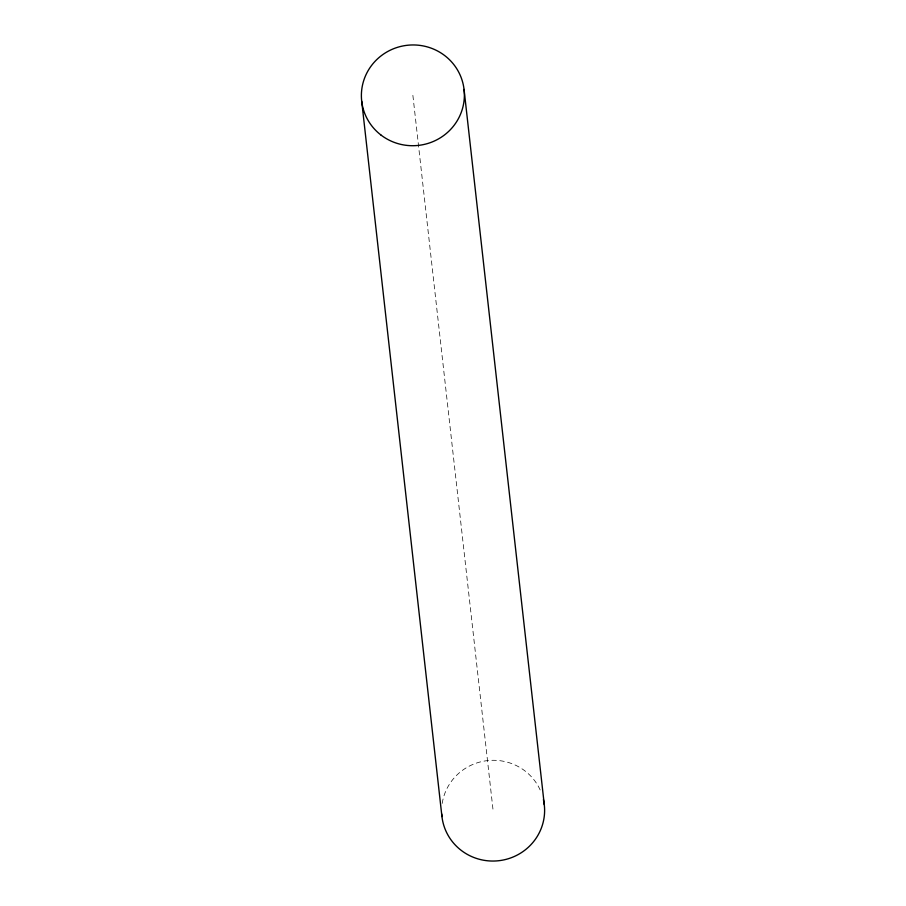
<?xml version="1.0" encoding="UTF-8"?>
<svg xmlns="http://www.w3.org/2000/svg" width="906" height="906" viewBox="0 0 906 906"><rect width="100%" height="100%" fill="white"/><g stroke="black" fill="none" stroke-linecap="round" stroke-linejoin="round"><path stroke-width="0.68" stroke-dasharray="4.53 3.4" d="M412.876 95.334L493.124 810.666M442.196 803.429A51.506 50.362 -6.4 0 1 487.326 760.632A51.506 50.362 -6.4 0 1 541.041 792.003"/><path stroke-width="1.36" d="M464.053 89.411L544.291 804.755M361.709 101.246L441.947 816.589M543.407 799.568A51.506 50.362 -6.4 0 1 500.248 860.53A51.506 50.362 -6.4 0 1 441.72 813.973M380.792 134.892A51.506 50.362 -6.4 0 0 463.804 102.571A51.506 50.362 -6.4 0 0 394.042 48.539A51.506 50.362 -6.4 0 0 380.792 134.892"/></g></svg>
